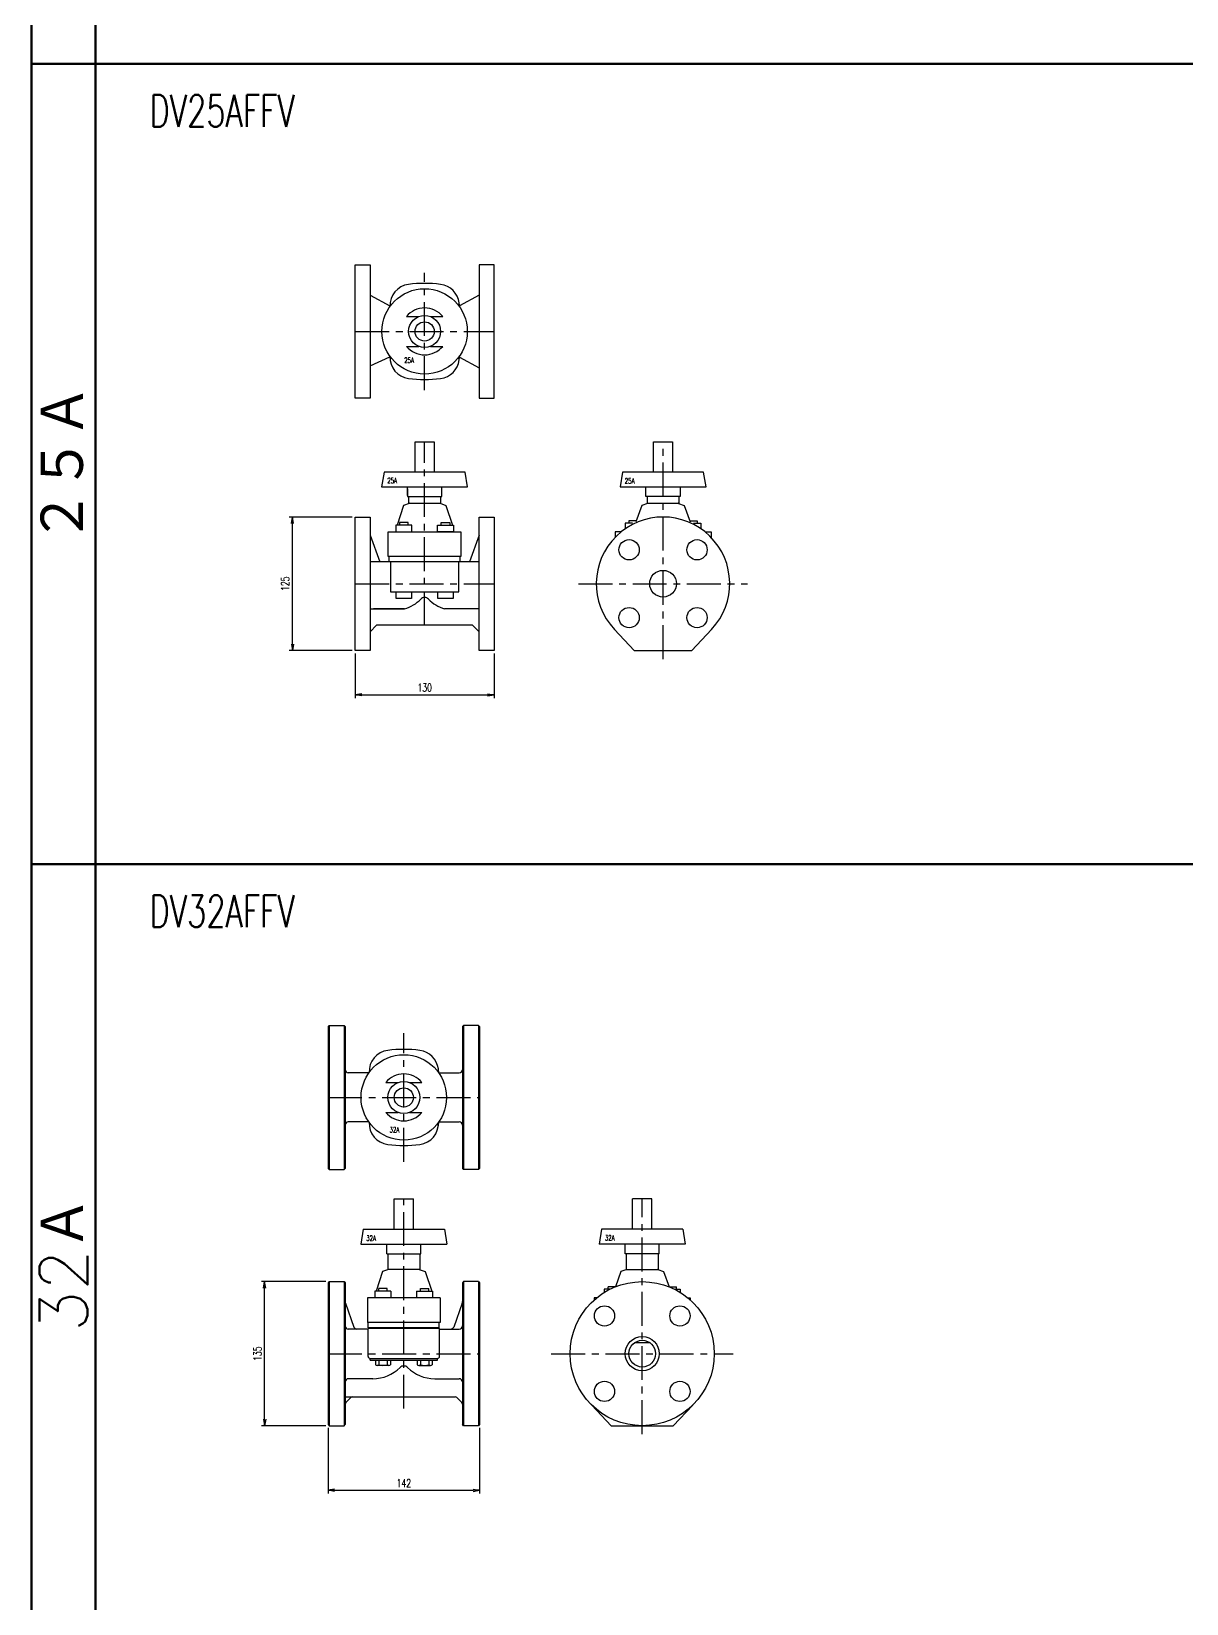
# Model space of a CAD drawing. Header units: millimetres. Extents: x 1711 to 90196, y -23291 to 8516.
# Drawn here: x 28733 to 29815, y -14387 to -12913 of the extents above; entities that cross this region are included whole.
import ezdxf

# ---------------------------------------------------------------- set-up
doc = ezdxf.new("R2010")
doc.units = ezdxf.units.MM
doc.header["$PDMODE"] = 35
doc.linetypes.add('CENTER', pattern=[50.8, 31.75, -6.35, 6.35, -6.35])
for name, color, linetype in [('CEN', 2, 'CENTER'), ('寸法', 2, 'Continuous'), ('配管-CVP', 4, 'Continuous')]:
    doc.layers.add(name, color=color, linetype=linetype)
doc.layers.add('line', color=153, linetype='Continuous', lineweight=50)
doc.styles.add('kpk', font='romans.shx', dxfattribs={"width": 0.7, "bigfont": 'extfont2.shx'})
doc.styles.get("Standard").update_dxf_attribs({"font": 'romans.shx', "bigfont": 'extfont.shx'})
doc.dimstyles.new('KPK-3', dxfattribs={"dimscale": 3, "dimtxt": 2.5, "dimasz": 2, "dimexe": 1, "dimexo": 1, "dimgap": 1, "dimtad": 3, "dimdec": 1, "dimdsep": 46, "dimtxsty": 'kpk', "dimblk": 'OPEN', "dimcen": 2.5, "dimclrd": 2, "dimclre": 2, "dimclrt": 4, "dimadec": 1, "dimazin": 2, "dimtfac": 1, "dimtdec": 1, "dimtmove": 0, "dimatfit": 2, "dimldrblk": 'OPEN', "dimfxl": 0, "dimlwd": -1, "dimlwe": -1, "dimarcsym": 0})

# ---------------------------------------------------------------- blocks, each defined once
blk = doc.blocks.new('_Open')
at = {"color": 0, "linetype": 'ByBlock', "lineweight": -2}
for p, q in [((-1, 0.17), (0, 0)), ((-1, -0.17), (0, 0)), ((0, 0), (-1, 0))]:
    blk.add_line(p, q, dxfattribs=at)
blk = doc.blocks.new('*D3057')
at = {"layer": 'Defpoints', "color": 0, "transparency": 16777216}
for p in [(29036.1, -13493.4), (29166.1, -13493.4), (29166.1, -13535)]:
    blk.add_point(p, dxfattribs=at)
at = {"layer": '寸法', "color": 2, "transparency": 16777216}
for p, q in [((29036.1, -13496.4), (29036.1, -13538)), ((29166.1, -13496.4), (29166.1, -13538)), ((29042.1, -13535), (29160.1, -13535))]:
    blk.add_line(p, q, dxfattribs=at)
at = {"layer": '寸法', "color": 2, "transparency": 16777216, "xscale": 6, "yscale": 6, "zscale": 6, "rotation": 180}
blk.add_blockref('_Open', (29036.1, -13535), dxfattribs=at)
at = {"layer": '寸法', "color": 2, "transparency": 16777216, "xscale": 6, "yscale": 6, "zscale": 6}
blk.add_blockref('_Open', (29166.1, -13535), dxfattribs=at)
at = {"layer": '寸法', "color": 4, "transparency": 16777216, "insert": (29101.1, -13528.2), "char_height": 7.5, "attachment_point": 5, "style": 'kpk', "bg_fill": 3, "box_fill_scale": 1.1, "bg_fill_color": 256, "bg_fill_true_color": 13158600, "bg_fill_transparency": 0}
blk.add_mtext('130', dxfattribs=at)
blk = doc.blocks.new('*D3002')
at = {"layer": 'Defpoints', "color": 0, "transparency": 16777216}
for p in [(28977.3, -13368.4), (29036.1, -13368.4), (29036.1, -13493.4)]:
    blk.add_point(p, dxfattribs=at)
at = {"layer": '寸法', "color": 2, "transparency": 16777216}
for p, q in [((29033.1, -13368.4), (28974.3, -13368.4)), ((28977.3, -13487.4), (28977.3, -13374.4)), ((29033.1, -13493.4), (28974.3, -13493.4))]:
    blk.add_line(p, q, dxfattribs=at)
at = {"layer": '寸法', "color": 2, "transparency": 16777216, "xscale": 6, "yscale": 6, "zscale": 6}
for p, rotation in [((28977.3, -13368.4), 90), ((28977.3, -13493.4), 270)]:
    blk.add_blockref('_Open', p, dxfattribs=dict(at, rotation=rotation))
at = {"layer": '寸法', "color": 4, "transparency": 16777216, "insert": (28970.5, -13430.9), "char_height": 7.5, "attachment_point": 5, "rotation": 90, "style": 'kpk', "bg_fill": 3, "box_fill_scale": 1.1, "bg_fill_color": 256, "bg_fill_true_color": 13158600, "bg_fill_transparency": 0}
blk.add_mtext('125', dxfattribs=at)
blk = doc.blocks.new('A$C6bc3108f')
at = {"layer": 'line'}
for p, q in [((60, 0), (60, -9920)), ((0, -1370), (4833.4, -1370)), ((0, -2120), (4833.4, -2120))]:
    blk.add_line(p, q, dxfattribs=at)
blk.add_lwpolyline([(0, 0), (4833.4, 0), (4833.4, -9920), (0, -9920), (0, 0), (60, -220)], dxfattribs=at)
at = {"layer": 'line', "char_height": 30, "attachment_point": 4}
for s, insert in [('{\\W0.7;DV25AFFV}', (110.7, -1414.1)), ('{\\W0.7;DV32AFFV}', (110.7, -2164.1))]:
    blk.add_mtext(s, dxfattribs=dict(at, insert=insert))
at = {"layer": 'line', "char_height": 45, "attachment_point": 5, "rotation": 90}
for s, insert in [('２５Ａ', (30, -1745)), ('32Ａ', (30, -2495))]:
    blk.add_mtext(s, dxfattribs=dict(at, insert=insert))
blk = doc.blocks.new('*D3098')
at = {"layer": 'Defpoints', "color": 0, "linetype": 'ByBlock', "transparency": 16777216}
for p in [(29010.6, -14218.9), (29152.6, -14218.9), (29152.6, -14280.4)]:
    blk.add_point(p, dxfattribs=at)
at = {"layer": '寸法', "color": 2, "transparency": 16777216}
for p, q in [((29010.6, -14221.9), (29010.6, -14283.4)), ((29152.6, -14221.9), (29152.6, -14283.4)), ((29016.6, -14280.4), (29146.6, -14280.4))]:
    blk.add_line(p, q, dxfattribs=at)
at = {"layer": '寸法', "color": 2, "linetype": 'ByBlock', "transparency": 16777216, "xscale": 6, "yscale": 6, "zscale": 6, "rotation": 180}
blk.add_blockref('_Open', (29010.6, -14280.4), dxfattribs=at)
at = {"layer": '寸法', "color": 2, "linetype": 'ByBlock', "transparency": 16777216, "xscale": 6, "yscale": 6, "zscale": 6}
blk.add_blockref('_Open', (29152.6, -14280.4), dxfattribs=at)
at = {"layer": '寸法', "color": 4, "linetype": 'ByBlock', "transparency": 16777216, "insert": (29081.6, -14273.7), "char_height": 7.5, "attachment_point": 5, "style": 'kpk', "bg_fill": 3, "box_fill_scale": 1.1, "bg_fill_color": 256, "bg_fill_true_color": 13158600, "bg_fill_transparency": 0}
blk.add_mtext('142', dxfattribs=at)
blk = doc.blocks.new('*D3099')
at = {"layer": 'Defpoints', "color": 0, "linetype": 'ByBlock', "transparency": 16777216}
for p in [(28951.2, -14084.9), (29011.6, -14084.9), (29011.6, -14219.9)]:
    blk.add_point(p, dxfattribs=at)
at = {"layer": '寸法', "color": 2, "transparency": 16777216}
for p, q in [((29008.6, -14084.9), (28948.2, -14084.9)), ((28951.2, -14213.9), (28951.2, -14090.9)), ((29008.6, -14219.9), (28948.2, -14219.9))]:
    blk.add_line(p, q, dxfattribs=at)
at = {"layer": '寸法', "color": 2, "linetype": 'ByBlock', "transparency": 16777216, "xscale": 6, "yscale": 6, "zscale": 6}
for p, rotation in [((28951.2, -14084.9), 90), ((28951.2, -14219.9), 270)]:
    blk.add_blockref('_Open', p, dxfattribs=dict(at, rotation=rotation))
at = {"layer": '寸法', "color": 4, "linetype": 'ByBlock', "transparency": 16777216, "insert": (28944.5, -14152.4), "char_height": 7.5, "attachment_point": 5, "rotation": 90, "style": 'kpk', "bg_fill": 3, "box_fill_scale": 1.1, "bg_fill_color": 256, "bg_fill_true_color": 13158600, "bg_fill_transparency": 0}
blk.add_mtext('135', dxfattribs=at)

msp = doc.modelspace()

# ---------------------------------------------------------------- linework, layer by layer
at = {"layer": 'CEN'}
for p, q in [((29101.0582, -13249.4349), (29101.0582, -13139.4349)), ((29036.0582, -13194.4349), (29166.0582, -13194.4349)), ((29101.0582, -13469.8528), (29101.0582, -13297.8528)), ((29324.3842, -13501.4516), (29324.3842, -13297.8528)), ((29036.0582, -13430.8528), (29166.0582, -13430.8528)), ((29245.1842, -13430.8528), (29403.5842, -13430.8528)), ((29081.5633, -13972.4592), (29081.5633, -13852.0592)), ((29010.5633, -13912.2592), (29152.5633, -13912.2592)), ((29081.5633, -14203.8571), (29081.5633, -14007.3771)), ((29304.8893, -14227.7454), (29304.8893, -14007.3771)), ((29010.5633, -14152.3771), (29152.5633, -14152.3771)), ((29219.6893, -14152.3771), (29390.0893, -14152.3771))]:
    msp.add_line(p, q, dxfattribs=at)
at = {"layer": '配管-CVP', "color": 0, "linetype": 'ByBlock'}
for p, q in [((29050.0582, -13160.4349), (29068.5556, -13170.5255)), ((29152.0582, -13160.4349), (29133.727, -13170.4349)), ((29084.0877, -13180.4349), (29095.6731, -13180.4349)), ((29106.4434, -13180.4349), (29118.0288, -13180.4349)), ((29084.0877, -13208.4349), (29095.6731, -13208.4349)), ((29106.4434, -13208.4349), (29118.0288, -13208.4349)), ((29050.0582, -13226.7139), (29068.5553, -13218.36)), ((29133.727, -13218.4349), (29152.0582, -13228.4349)), ((29085.0582, -13348.2277), (29085.0582, -13340.2277)), ((29086.7696, -13355.5277), (29116.0582, -13355.5277)), ((29116.0582, -13349.2277), (29116.0582, -13355.5277)), ((29050.0582, -13385.3528), (29059.0582, -13410.3528)), ((29152.0582, -13385.3528), (29143.0582, -13410.3528)), ((29067.8082, -13410.3528), (29067.8082, -13405.3528)), ((29134.3082, -13410.3528), (29134.3082, -13405.3528)), ((29152.0582, -13410.3528), (29050.0582, -13410.3528)), ((29152.0582, -13454.3528), (29119.786, -13454.3528)), ((29011.5633, -13844.7592), (29010.5633, -13845.7592)), ((29010.5633, -13845.7592), (29010.5633, -13978.7592)), ((29011.5633, -13844.7592), (29025.5633, -13844.7592)), ((29011.5633, -13844.7592), (29011.5633, -13979.7592)), ((29025.5633, -13844.7592), (29026.5633, -13845.7592)), ((29025.5633, -13844.7592), (29025.5633, -13979.7592)), ((29026.5633, -13845.7592), (29026.5633, -13978.7592)), ((29137.5633, -13844.7592), (29136.5633, -13845.7592)), ((29136.5633, -13845.7592), (29136.5633, -13978.7592)), ((29151.5633, -13844.7592), (29137.5633, -13844.7592)), ((29137.5633, -13844.7592), (29137.5633, -13979.7592)), ((29151.5633, -13844.7592), (29152.5633, -13845.7592)), ((29151.5633, -13844.7592), (29151.5633, -13979.7592)), ((29152.5633, -13845.7592), (29152.5633, -13978.7592)), ((29048.0633, -13889.2592), (29029.5633, -13889.2592)), ((29115.0633, -13889.2592), (29133.5633, -13889.2592)), ((29064.5927, -13898.2592), (29076.1781, -13898.2592)), ((29086.9484, -13898.2592), (29098.5338, -13898.2592)), ((29048.0633, -13935.2592), (29029.5633, -13935.2592)), ((29064.5927, -13926.2592), (29076.1781, -13926.2592)), ((29086.9484, -13926.2592), (29098.5338, -13926.2592)), ((29115.0633, -13935.2592), (29133.5633, -13935.2592)), ((29010.5633, -13978.7592), (29011.5633, -13979.7592)), ((29011.5633, -13979.7592), (29025.5633, -13979.7592)), ((29025.5633, -13979.7592), (29026.5633, -13978.7592)), ((29137.5633, -13979.7592), (29136.5633, -13978.7592)), ((29151.5633, -13979.7592), (29137.5633, -13979.7592)), ((29152.5633, -13978.7592), (29151.5633, -13979.7592)), ((29072.5633, -14007.3771), (29090.5633, -14007.3771)), ((29072.5633, -14035.752), (29072.5633, -14007.3771)), ((29090.5633, -14035.752), (29090.5633, -14007.3771)), ((29313.8893, -14007.3771), (29295.8893, -14007.3771)), ((29295.8893, -14035.752), (29295.8893, -14007.3771)), ((29313.8893, -14035.752), (29313.8893, -14007.3771)), ((29043.5633, -14035.752), (29041.3233, -14049.752)), ((29043.5633, -14035.752), (29119.5633, -14035.752)), ((29119.5633, -14035.752), (29121.8033, -14049.752)), ((29266.8893, -14035.752), (29264.6493, -14049.752)), ((29342.8893, -14035.752), (29266.8893, -14035.752)), ((29342.8893, -14035.752), (29345.1293, -14049.752)), ((29041.3233, -14049.752), (29121.8033, -14049.752)), ((29065.5633, -14058.752), (29065.5633, -14049.752)), ((29097.5633, -14058.752), (29097.5633, -14049.752)), ((29345.1293, -14049.752), (29264.6493, -14049.752)), ((29288.8893, -14058.752), (29288.8893, -14049.752)), ((29320.8893, -14058.752), (29320.8893, -14049.752)), ((29065.5633, -14058.752), (29097.5633, -14058.752)), ((29066.5633, -14058.752), (29066.5633, -14073.352)), ((29096.5633, -14058.752), (29096.5633, -14073.352)), ((29320.8893, -14058.752), (29288.8893, -14058.752)), ((29289.8893, -14058.752), (29289.8893, -14073.352)), ((29319.8893, -14058.752), (29319.8893, -14073.352)), ((29061.6277, -14075.4763), (29055.7462, -14093.6771)), ((29067.0995, -14073.3675), (29061.6277, -14075.4763)), ((29096.5633, -14073.352), (29066.5633, -14073.352)), ((29095.987, -14073.352), (29101.4989, -14075.4763)), ((29101.4989, -14075.4763), (29107.8126, -14093.6771)), ((29284.9537, -14075.4763), (29279.789, -14089.7175)), ((29290.4255, -14073.3675), (29284.9537, -14075.4763)), ((29289.8893, -14073.352), (29319.8893, -14073.352)), ((29319.3531, -14073.3675), (29324.8249, -14075.4763)), ((29324.8249, -14075.4763), (29329.9896, -14089.7175)), ((29011.5633, -14084.8771), (29010.5633, -14085.8771)), ((29010.5633, -14085.8771), (29010.5633, -14218.8771)), ((29011.5633, -14084.8771), (29025.5633, -14084.8771)), ((29011.5633, -14084.8771), (29011.5633, -14219.8771)), ((29025.5633, -14084.8771), (29026.5633, -14085.8771)), ((29025.5633, -14084.8771), (29025.5633, -14219.8771)), ((29026.5633, -14085.8771), (29026.5633, -14218.8771)), ((29069.5633, -14093.6771), (29054.5633, -14093.6771)), ((29054.5633, -14093.6771), (29054.5633, -14100.1771)), ((29058.0633, -14093.6771), (29058.0633, -14091.2771)), ((29066.0633, -14091.2771), (29058.0633, -14091.2771)), ((29066.0633, -14093.6771), (29066.0633, -14091.2771)), ((29069.5633, -14093.6771), (29069.5633, -14100.1771)), ((29093.5633, -14093.6771), (29108.5633, -14093.6771)), ((29093.5633, -14093.6771), (29093.5633, -14100.1771)), ((29097.0633, -14091.2771), (29105.0633, -14091.2771)), ((29097.0633, -14093.6771), (29097.0633, -14091.2771)), ((29105.0633, -14093.6771), (29105.0633, -14091.2771)), ((29108.5633, -14093.6771), (29108.5633, -14100.1771)), ((29137.5633, -14084.8771), (29136.5633, -14085.8771)), ((29136.5633, -14085.8771), (29136.5633, -14218.8771)), ((29151.5633, -14084.8771), (29137.5633, -14084.8771)), ((29137.5633, -14084.8771), (29137.5633, -14219.8771)), ((29151.5633, -14084.8771), (29152.5633, -14085.8771)), ((29151.5633, -14084.8771), (29151.5633, -14219.8771)), ((29152.5633, -14085.8771), (29152.5633, -14218.8771)), ((29269.3893, -14092.0771), (29269.3893, -14094.9663)), ((29274.5552, -14092.0771), (29269.3893, -14092.0771)), ((29272.8893, -14092.0771), (29272.8893, -14089.6771)), ((29279.7204, -14089.6771), (29272.8893, -14089.6771)), ((29330.0582, -14089.6771), (29336.8893, -14089.6771)), ((29335.2234, -14092.0771), (29340.3893, -14092.0771)), ((29336.8893, -14092.0771), (29336.8893, -14089.6771)), ((29340.3893, -14092.0771), (29340.3893, -14094.9663)), ((29026.8588, -14105.1982), (29034.8491, -14127.3933)), ((29047.5633, -14100.1771), (29047.5633, -14123.1771)), ((29115.5633, -14100.1771), (29047.5633, -14100.1771)), ((29115.5633, -14100.1771), (29115.5633, -14123.1771)), ((29136.2677, -14105.1982), (29128.2775, -14127.3933)), ((29259.8893, -14100.1771), (29259.8893, -14102.0656)), ((29262.0943, -14100.1771), (29259.8893, -14100.1771)), ((29347.6843, -14100.1771), (29349.8893, -14100.1771)), ((29349.8893, -14100.1771), (29349.8893, -14102.0656)), ((29115.5633, -14123.1771), (29047.5633, -14123.1771)), ((29048.3133, -14128.1771), (29048.3133, -14123.1771)), ((29114.8133, -14128.1771), (29114.8133, -14123.1771)), ((29048.0633, -14129.3771), (29029.5633, -14129.3771)), ((29048.0633, -14154.8771), (29048.0633, -14128.8771)), ((29115.0633, -14128.8771), (29048.0633, -14128.8771)), ((29114.8133, -14128.1771), (29048.3133, -14128.1771)), ((29051.5633, -14128.8771), (29051.5633, -14128.1771)), ((29111.5633, -14128.8771), (29111.5633, -14128.1771)), ((29115.0633, -14154.8771), (29115.0633, -14128.8771)), ((29115.0633, -14129.3771), (29133.5633, -14129.3771)), ((29298.107, -14141.8771), (29311.6716, -14141.8771)), ((29050.0633, -14158.4771), (29050.0633, -14156.8771)), ((29050.0633, -14156.8771), (29113.0633, -14156.8771)), ((29113.0633, -14158.4771), (29113.0633, -14156.8771)), ((29050.0633, -14158.4771), (29113.0633, -14158.4771)), ((29054.9633, -14158.4771), (29054.9633, -14162.9171)), ((29067.6133, -14163.4171), (29056.5133, -14163.4171)), ((29058.0633, -14158.4771), (29058.0633, -14162.9171)), ((29066.0633, -14158.4771), (29066.0633, -14162.9171)), ((29069.1633, -14158.4771), (29069.1633, -14162.9171)), ((29093.9633, -14158.4771), (29093.9633, -14162.9171)), ((29095.5133, -14163.4171), (29106.6133, -14163.4171)), ((29097.0633, -14158.4771), (29097.0633, -14162.9171)), ((29105.0633, -14158.4771), (29105.0633, -14162.9171)), ((29108.1633, -14158.4771), (29108.1633, -14162.9171)), ((29052.5633, -14175.8771), (29029.5633, -14175.8771)), ((29110.5633, -14175.8771), (29133.5633, -14175.8771)), ((29026.5633, -14192.8771), (29129.7349, -14192.8771)), ((29027.1491, -14198.2914), (29031.9775, -14193.4629)), ((29135.9775, -14198.2914), (29131.1491, -14193.4629)), ((29275.8893, -14219.8771), (29257.5905, -14200.5339)), ((29333.8893, -14219.8771), (29352.1881, -14200.5339)), ((29010.5633, -14218.8771), (29011.5633, -14219.8771)), ((29011.5633, -14219.8771), (29025.5633, -14219.8771)), ((29025.5633, -14219.8771), (29026.5633, -14218.8771)), ((29137.5633, -14219.8771), (29136.5633, -14218.8771)), ((29151.5633, -14219.8771), (29137.5633, -14219.8771)), ((29152.5633, -14218.8771), (29151.5633, -14219.8771)), ((29275.8893, -14219.8771), (29333.8893, -14219.8771))]:
    msp.add_line(p, q, dxfattribs=at)
for points in [[(29036.0582, -13131.9349), (29050.0582, -13131.9349), (29050.0582, -13256.9349), (29036.0582, -13256.9349)], [(29166.0582, -13131.9349), (29152.0582, -13131.9349), (29152.0582, -13256.9349), (29166.0582, -13256.9349)], [(29060.8182, -13340.2277), (29141.2982, -13340.2277), (29139.0582, -13326.2277), (29063.0582, -13326.2277)], [(29286.3842, -13326.2277), (29284.1442, -13340.2277), (29364.6242, -13340.2277), (29362.3842, -13326.2277)], [(29074.0582, -13375.8528), (29074.0582, -13382.3528), (29089.0582, -13382.3528), (29089.0582, -13375.8528)], [(29128.0582, -13375.8528), (29128.0582, -13382.3528), (29113.0582, -13382.3528), (29113.0582, -13375.8528)], [(29135.0582, -13405.3528), (29067.0582, -13405.3528), (29067.0582, -13382.3528), (29135.0582, -13382.3528)], [(29088.6582, -13438.3528), (29088.6582, -13444.8528), (29074.4582, -13444.8528), (29074.4582, -13438.3528)], [(29127.6582, -13438.3528), (29127.6582, -13444.8528), (29113.4582, -13444.8528), (29113.4582, -13438.3528)]]:
    msp.add_lwpolyline(points, close=True, dxfattribs=at)
for points in [[(29092.0582, -13326.2277), (29092.0582, -13297.8528), (29110.0582, -13297.8528), (29110.0582, -13326.2277)], [(29315.3842, -13326.2277), (29315.3842, -13297.8528), (29333.3842, -13297.8528), (29333.3842, -13326.2277)], [(29085.0582, -13341.9887), (29085.0582, -13349.2277), (29117.0582, -13349.2277), (29117.0582, -13340.2277)], [(29340.3842, -13340.2277), (29340.3842, -13349.2277), (29308.3842, -13349.2277), (29308.3842, -13340.2277)], [(29086.5945, -13355.5432), (29081.1226, -13357.652), (29075.2411, -13375.8528)], [(29086.0582, -13349.2277), (29086.0582, -13355.5277), (29101.0582, -13355.5277)], [(29115.4819, -13355.5277), (29120.9938, -13357.652), (29127.3075, -13375.8528)], [(29309.9205, -13355.5432), (29304.4487, -13357.652), (29298.9725, -13372.7521)], [(29309.3842, -13349.2277), (29309.3842, -13355.5277), (29339.3842, -13355.5277), (29339.3842, -13349.2277)], [(29338.848, -13355.5432), (29344.3198, -13357.652), (29349.796, -13372.7521)], [(29085.5582, -13375.8528), (29085.5582, -13373.4528), (29077.5582, -13373.4528), (29077.5582, -13375.8528)], [(29116.5582, -13375.8528), (29116.5582, -13373.4528), (29124.5582, -13373.4528), (29124.5582, -13375.8528)], [(29295.838, -13374.2528), (29288.8842, -13374.2528), (29288.8842, -13379.4136)], [(29299.2154, -13371.8528), (29292.3842, -13371.8528), (29292.3842, -13374.2528)], [(29349.5531, -13371.8528), (29356.3842, -13371.8528), (29356.3842, -13374.2528)], [(29352.9305, -13374.2528), (29359.8842, -13374.2528), (29359.8842, -13379.4136)], [(29284.9634, -13382.3528), (29279.3842, -13382.3528), (29279.3842, -13387.4795)], [(29363.805, -13382.3528), (29369.3842, -13382.3528), (29369.3842, -13387.4795)], [(29069.0582, -13410.3528), (29069.0582, -13438.3528), (29133.0582, -13438.3528), (29133.0582, -13410.3528)], [(29050.0582, -13454.3528), (29082.3304, -13454.3528), (29053.0582, -13454.3528)], [(29152.0582, -13475.8528), (29146.0582, -13469.8528), (29056.0582, -13469.8528), (29050.0582, -13475.8528)], [(29278.877, -13473.6937), (29297.3842, -13493.3528), (29351.3842, -13493.3528), (29369.8915, -13473.6937)]]:
    msp.add_lwpolyline(points, dxfattribs=at)
for points in [[(29086.7696, -13355.5277, 0.044027834), (29086.5945, -13355.5432, -0.044027834)], [(29338.848, -13355.5432, 0.044027834), (29338.6729, -13355.5277, -0.044027834)]]:
    msp.add_lwpolyline(points, format="xyb", close=True, dxfattribs=at)
msp.add_lwpolyline([(29104.5962, -13445.2912, 0.414615639), (29097.5203, -13445.2912)], format="xyb", dxfattribs=at)
for centre, radius in [((29101.0582, -13194.4349), 40), ((29101.0582, -13194.4349), 15), ((29101.0582, -13194.4349), 9), ((29292.5644, -13399.033), 9.5), ((29356.204, -13399.033), 9.5), ((29324.3842, -13430.8528), 12.5), ((29292.5644, -13462.6727), 9.5), ((29356.204, -13462.6727), 9.5), ((29081.5633, -13912.2592), 40), ((29081.5633, -13912.2592), 15), ((29081.5633, -13912.2592), 9), ((29304.8893, -14152.3771), 67.5), ((29269.534, -14117.0218), 9.5), ((29340.2446, -14117.0218), 9.5), ((29304.8893, -14152.3771), 16), ((29304.8893, -14152.3771), 12.5), ((29269.534, -14187.7325), 9.5), ((29340.2446, -14187.7325), 9.5)]:
    msp.add_circle(centre, radius, dxfattribs=at)
for centre, radius, start, end in [((29088.5531, -13170.2121), 20, 97.112219, 182.534175), ((29101.0582, -13270.4349), 121, 82.887781, 97.112219), ((29113.5633, -13170.2121), 20, 7.062888, 82.887781), ((28918.0582, -13194.4349), 217, 6.061237, 7.062888), ((29101.0582, -13194.4349), 22, 39.521196, 140.478804), ((29101.0582, -13194.4349), 22, 219.521196, 320.478804), ((29088.5531, -13218.6578), 20, 177.465825, 262.887781), ((29113.5633, -13218.6578), 20, 277.112219, 352.937112), ((28918.0582, -13194.4349), 217, 352.937112, 353.938763), ((29101.0582, -13118.4349), 121, 262.887781, 277.112219), ((29324.3842, -13430.8528), 62.5, 316.728689, 223.271311), ((29072.047, -13419.8528), 36, 286.597842, 315.039308), ((29130.0695, -13419.8528), 36, 224.960692, 253.402158), ((29069.0582, -13888.0364), 20, 97.112219, 182.534175), ((29081.5633, -13988.2592), 121, 82.887781, 97.112219), ((29094.0684, -13888.0364), 20, 7.062888, 82.887781), ((29029.5633, -13886.2592), 3, 180, 270), ((29081.5633, -13912.2592), 22, 39.521196, 140.478804), ((28898.5633, -13912.2592), 217, 6.061237, 7.062888), ((29133.5633, -13886.2592), 3, 270, 0), ((29029.5633, -13938.2592), 3, 90, 180), ((29069.0582, -13936.4821), 20, 177.465825, 262.887781), ((29081.5633, -13912.2592), 22, 219.521196, 320.478804), ((29094.0684, -13936.4821), 20, 277.112219, 2.5341781), ((28898.5633, -13912.2592), 217, 352.937112, 353.938763), ((29133.5633, -13938.2592), 3, 0, 90), ((29081.5633, -13836.2592), 121, 262.887781, 277.112219), ((29067.2746, -14074.352), 1, 90, 100.083924), ((29319.178, -14074.352), 1, 79.916076, 90), ((29031.5633, -14103.5046), 5, 180, 199.7988764), ((29131.5633, -14103.5046), 5, 340.2011236, 0), ((29029.5633, -14126.3771), 3, 180, 270), ((29037.6718, -14126.3771), 3, 199.7988764, 270), ((29125.4548, -14126.3771), 3, 270, 340.2011236), ((29133.5633, -14126.3771), 3, 270, 0), ((29050.0633, -14154.8771), 2, 180, 270), ((29113.0633, -14154.8771), 2, 270, 0), ((29052.5633, -14139.8771), 36, 270, 315.0170422), ((29056.5133, -14160.7646), 2.6525, 234.2426003, 305.7573867), ((29062.0633, -14147.1671), 16.25, 255.7499586, 284.250024), ((29067.6133, -14160.7646), 2.6525, 234.2425973, 305.7573837), ((29081.5633, -14168.8599), 5, 44.9829578, 135.0170422), ((29110.5633, -14139.8771), 36, 224.9829578, 270), ((29095.5133, -14160.7646), 2.6525, 234.2426163, 305.7574027), ((29101.0633, -14147.1671), 16.25, 255.749976, 284.2500414), ((29106.6133, -14160.7646), 2.6525, 234.2426133, 305.7573997), ((29029.5633, -14178.8771), 3, 90, 180), ((29133.5633, -14178.8771), 3, 0, 90), ((29028.5633, -14199.7056), 2, 135, 180), ((29033.3917, -14194.8771), 2, 90, 135), ((29129.7349, -14194.8771), 2, 45, 90), ((29134.5633, -14199.7056), 2, 0, 45)]:
    msp.add_arc(centre, radius, start, end, dxfattribs=at)

# ---------------------------------------------------------------- texts
at = {"layer": 'Defpoints', "color": 6, "linetype": 'ByBlock', "style": 'kpk', "width": 0.6}
for s, p in [('25A', (29081.9848, -13223.9886)), ('25A', (29066.1234, -13336.7817)), ('25A', (29288.5601, -13337.0475)), ('32A', (29068.196, -13944.9881)), ('32A', (29046.3032, -14046.6959)), ('32A', (29269.8691, -14046.3541))]:
    msp.add_text(s, height=5, dxfattribs=at).set_placement(p)

# ---------------------------------------------------------------- dimensions: what is measured, and where the dimension line sits
at = {"layer": '寸法'}
dim = msp.add_linear_dim(base=(29166.0582, -13534.9603), p1=(29036.0582, -13493.3528), p2=(29166.0582, -13493.3528), dimstyle='KPK-3', dxfattribs=at)
dim.commit()
dim.dimension.update_dxf_attribs({"geometry": '*D3057', "text_midpoint": (29101.0582, -13528.2103)})

# ---------------------------------------------------------------- next in the draw order: linework, layer by layer
at = {"layer": '配管-CVP', "color": 0, "linetype": 'ByBlock'}
msp.add_lwpolyline([(29152.0582, -13493.3528), (29152.0582, -13368.3528), (29166.0582, -13368.3528), (29166.0582, -13493.3528)], close=True, dxfattribs=at)

# ---------------------------------------------------------------- next in the draw order: dimensions: what is measured, and where the dimension line sits
at = {"layer": '寸法'}
dim = msp.add_linear_dim(base=(28977.2818, -13368.3528), p1=(29036.0582, -13493.3528), p2=(29036.0582, -13368.3528), angle=90, dimstyle='KPK-3', dxfattribs=at)
dim.commit()
dim.dimension.update_dxf_attribs({"geometry": '*D3002', "text_midpoint": (28970.5318, -13430.8528)})

# ---------------------------------------------------------------- next in the draw order: linework, layer by layer
at = {"layer": '配管-CVP', "color": 0, "linetype": 'ByBlock'}
msp.add_lwpolyline([(29050.0582, -13493.3528), (29036.0582, -13493.3528), (29036.0582, -13368.3528), (29050.0582, -13368.3528)], close=True, dxfattribs=at)

# ---------------------------------------------------------------- next in the draw order: block references
at = {"layer": 'line', "linetype": 'ByBlock'}
msp.add_blockref('A$C6bc3108f', (28732.7815, -11573.6234), dxfattribs=at)

# ---------------------------------------------------------------- next in the draw order: dimensions: what is measured, and where the dimension line sits
at = {"layer": '寸法', "linetype": 'ByBlock'}
dim = msp.add_linear_dim(base=(29152.5633, -14280.414), p1=(29010.5633, -14218.8771), p2=(29152.5633, -14218.8771), dimstyle='KPK-3', dxfattribs=at)
dim.commit()
dim.dimension.update_dxf_attribs({"geometry": '*D3098', "text_midpoint": (29081.5633, -14273.664)})

# ---------------------------------------------------------------- next in the draw order: dimensions: what is measured, and where the dimension line sits
dim = msp.add_linear_dim(base=(28951.2328, -14084.8771), p1=(29011.5633, -14219.8771), p2=(29011.5633, -14084.8771), angle=90, dimstyle='KPK-3', dxfattribs=at)
dim.commit()
dim.dimension.update_dxf_attribs({"geometry": '*D3099', "text_midpoint": (28944.4828, -14152.3771)})

doc.saveas('drawing.dxf')
